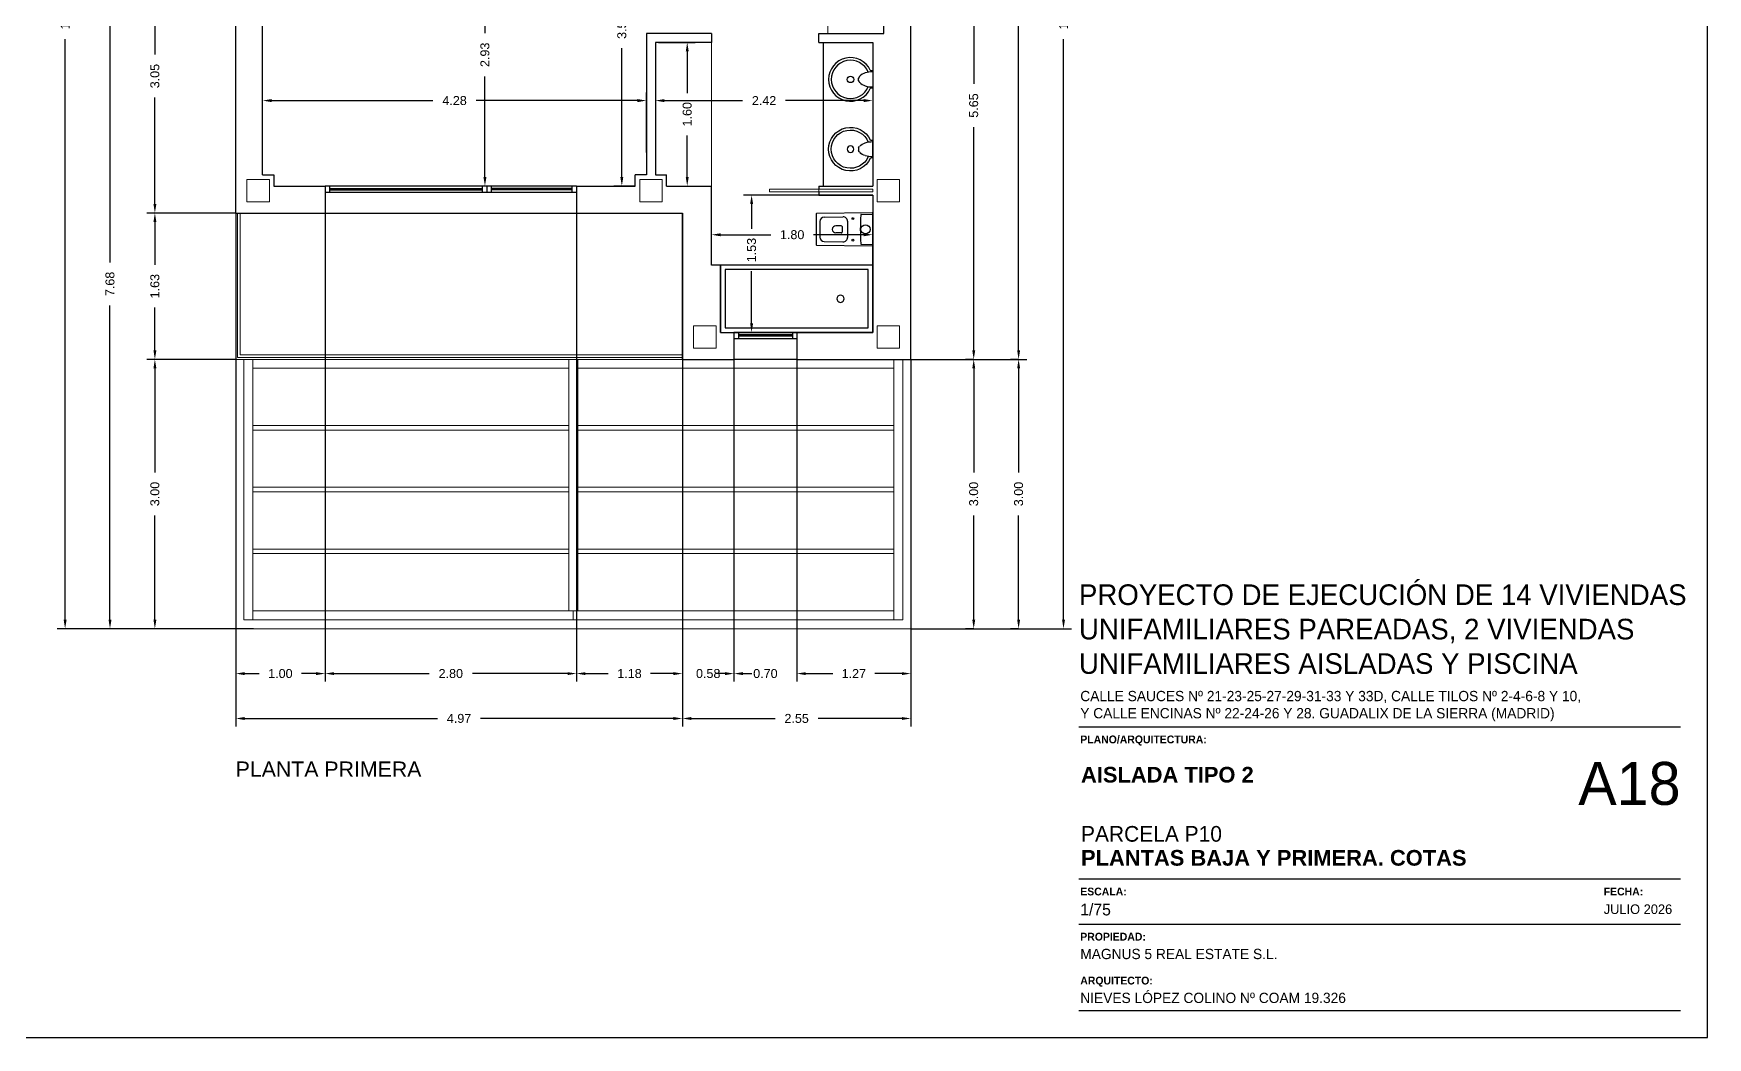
# Model space of a CAD drawing. Header units: millimetres. Extents: x 441156 to 441653, y 4514887 to 4515266.
# Drawn here: x 441306.26 to 441324.91, y 4514887.45 to 4514898.63 of the extents above; entities that cross this region are included whole.
import ezdxf

# ---------------------------------------------------------------- set-up
doc = ezdxf.new("R2010")
doc.units = ezdxf.units.MM
doc.linetypes.add('CONTINUA', pattern=[0])
doc.layers.add('01_cartela', color=6, linetype='Continuous', plot=False)
for name, color, linetype in [('01_cotas', 254, 'Continuous'), ('01_muros', 1, 'Continuous'), ('01_sanitarios', 250, 'Continuous'), ('01_tabiques', 3, 'Continuous'), ('01_texto cartela', 5, 'Continuous'), ('01_textos', 7, 'Continuous'), ('01_ventanas', 2, 'Continuous')]:
    doc.layers.add(name, color=color, linetype=linetype)
doc.layers.add('01_pilares baja', color=5, linetype='Continuous', lineweight=20)
doc.layers.add('01_varios', color=4, linetype='Continuous', lineweight=0)
doc.styles.add('Century Gothic', font='', dxfattribs={"height": 2})
doc.styles.add('Century Gothic_3', font='', dxfattribs={"height": 4.5})
doc.styles.add('Century Gothic_5', font='', dxfattribs={"height": 2.5})
doc.styles.add('Century Gothic_6', font='', dxfattribs={"height": 11})
doc.styles.add('Estilo1', font='swissel.ttf')
doc.styles.add('NIEVES3', font='swisseb.ttf')
doc.styles.add('ROMANS', font='romans')
doc.styles.get('Century Gothic').set_extended_font_data('Century Gothic')
doc.styles.get('Century Gothic_3').set_extended_font_data('Century Gothic')
doc.styles.get('Century Gothic_5').set_extended_font_data('Century Gothic')
doc.styles.get('Century Gothic_6').set_extended_font_data('Century Gothic')
doc.dimstyles.new('DECIMAL-50', dxfattribs={"dimtxt": 0.08, "dimasz": 0.15, "dimexe": 0.09, "dimexo": 0, "dimgap": 0.09, "dimtad": 0, "dimzin": 0, "dimdsep": 46, "dimtxsty": 'ROMANS', "dimcen": 0.09, "dimclrt": 6, "dimadec": 0, "dimazin": 0, "dimtfac": 1.38, "dimtix": 1, "dimtofl": 0, "dimtmove": 2, "dimatfit": 3, "dimldrblk": 'OBLIQUE', "dimfxl": 1, "dimtolj": 1, "dimtzin": 0, "dimarcsym": 0})

# ---------------------------------------------------------------- blocks, each defined once
blk = doc.blocks.new('*D427')
at = {"layer": '01_cotas', "color": 0, "linetype": 'CONTINUA', "lineweight": -2, "transparency": 16777216}
for p, q in [((441308.116, 4514899.68), (441307.526, 4514899.68)), ((441308.516, 4514896.63), (441307.526, 4514896.63))]:
    blk.add_line(p, q, dxfattribs=at)
at = {"layer": '01_cotas', "color": 0, "lineweight": -2, "transparency": 16777216}
for p, q in [((441307.616, 4514899.58), (441307.616, 4514898.395)), ((441307.616, 4514896.73), (441307.616, 4514897.915))]:
    blk.add_line(p, q, dxfattribs=at)
at = {"layer": '01_cotas', "color": 0, "transparency": 16777216}
for points in [[(441307.6, 4514899.58), (441307.633, 4514899.58), (441307.616, 4514899.68)], [(441307.6, 4514896.73), (441307.633, 4514896.73), (441307.616, 4514896.63)]]:
    blk.add_solid(points, dxfattribs=at)
at = {"layer": '01_cotas', "color": 7, "transparency": 16777216, "insert": (441307.616, 4514898.155), "char_height": 0.1, "attachment_point": 5, "rotation": 90, "style": 'Estilo1'}
blk.add_mtext('\\A1;3.05', dxfattribs=at)
blk = doc.blocks.new('*D429')
at = {"layer": '01_cotas', "color": 0, "linetype": 'CONTINUA', "lineweight": -2, "transparency": 16777216}
for p, q in [((441308.116, 4514899.68), (441307.026, 4514899.68)), ((441308.716, 4514892), (441307.026, 4514892))]:
    blk.add_line(p, q, dxfattribs=at)
at = {"layer": '01_cotas', "color": 0, "lineweight": -2, "transparency": 16777216}
for p, q in [((441307.116, 4514899.58), (441307.116, 4514896.079)), ((441307.116, 4514892.1), (441307.116, 4514895.6))]:
    blk.add_line(p, q, dxfattribs=at)
at = {"layer": '01_cotas', "color": 0, "transparency": 16777216}
for points in [[(441307.1, 4514899.58), (441307.133, 4514899.58), (441307.116, 4514899.68)], [(441307.1, 4514892.1), (441307.133, 4514892.1), (441307.116, 4514892)]]:
    blk.add_solid(points, dxfattribs=at)
at = {"layer": '01_cotas', "color": 7, "transparency": 16777216, "insert": (441307.116, 4514895.84), "char_height": 0.1, "attachment_point": 5, "rotation": 90, "style": 'Estilo1'}
blk.add_mtext('\\A1;7.68', dxfattribs=at)
blk = doc.blocks.new('*D430')
at = {"layer": '01_cotas', "color": 0, "linetype": 'CONTINUA', "lineweight": -2, "transparency": 16777216}
for p, q in [((441308.116, 4514905.7), (441306.526, 4514905.7)), ((441308.116, 4514892), (441306.526, 4514892))]:
    blk.add_line(p, q, dxfattribs=at)
at = {"layer": '01_cotas', "color": 0, "lineweight": -2, "transparency": 16777216}
for p, q in [((441306.616, 4514905.6), (441306.616, 4514899.131)), ((441306.616, 4514892.1), (441306.616, 4514898.568))]:
    blk.add_line(p, q, dxfattribs=at)
at = {"layer": '01_cotas', "color": 0, "transparency": 16777216}
for points in [[(441306.6, 4514905.6), (441306.633, 4514905.6), (441306.616, 4514905.7)], [(441306.6, 4514892.1), (441306.633, 4514892.1), (441306.616, 4514892)]]:
    blk.add_solid(points, dxfattribs=at)
at = {"layer": '01_cotas', "color": 7, "transparency": 16777216, "insert": (441306.616, 4514898.85), "char_height": 0.1, "attachment_point": 5, "rotation": 90, "style": 'Estilo1'}
blk.add_mtext('\\A1;13.70', dxfattribs=at)
blk = doc.blocks.new('*D435')
at = {"layer": '01_cotas', "color": 0, "linetype": 'CONTINUA', "lineweight": -2, "transparency": 16777216}
for p, q in [((441316.236, 4514905.7), (441317.326, 4514905.7)), ((441316.236, 4514895), (441317.326, 4514895))]:
    blk.add_line(p, q, dxfattribs=at)
at = {"layer": '01_cotas', "color": 0, "lineweight": -2, "transparency": 16777216}
for p, q in [((441317.236, 4514905.6), (441317.236, 4514900.631)), ((441317.236, 4514895.1), (441317.236, 4514900.068))]:
    blk.add_line(p, q, dxfattribs=at)
at = {"layer": '01_cotas', "color": 0, "transparency": 16777216}
for points in [[(441317.22, 4514905.6), (441317.253, 4514905.6), (441317.236, 4514905.7)], [(441317.22, 4514895.1), (441317.253, 4514895.1), (441317.236, 4514895)]]:
    blk.add_solid(points, dxfattribs=at)
at = {"layer": '01_cotas', "color": 7, "transparency": 16777216, "insert": (441317.236, 4514900.35), "char_height": 0.1, "attachment_point": 5, "rotation": 90, "style": 'Estilo1'}
blk.add_mtext('\\A1;10.70', dxfattribs=at)
blk = doc.blocks.new('*D436')
at = {"layer": '01_cotas', "color": 0, "linetype": 'CONTINUA', "lineweight": -2, "transparency": 16777216}
for p, q in [((441316.236, 4514905.7), (441317.826, 4514905.7)), ((441316.036, 4514892), (441317.826, 4514892))]:
    blk.add_line(p, q, dxfattribs=at)
at = {"layer": '01_cotas', "color": 0, "lineweight": -2, "transparency": 16777216}
for p, q in [((441317.736, 4514905.6), (441317.736, 4514899.131)), ((441317.736, 4514892.1), (441317.736, 4514898.568))]:
    blk.add_line(p, q, dxfattribs=at)
at = {"layer": '01_cotas', "color": 0, "transparency": 16777216}
for points in [[(441317.72, 4514905.6), (441317.753, 4514905.6), (441317.736, 4514905.7)], [(441317.72, 4514892.1), (441317.753, 4514892.1), (441317.736, 4514892)]]:
    blk.add_solid(points, dxfattribs=at)
at = {"layer": '01_cotas', "color": 7, "transparency": 16777216, "insert": (441317.736, 4514898.85), "char_height": 0.1, "attachment_point": 5, "rotation": 90, "style": 'Estilo1'}
blk.add_mtext('\\A1;13.70', dxfattribs=at)
blk = doc.blocks.new('*D438')
at = {"layer": '01_cotas', "color": 0, "linetype": 'CONTINUA', "lineweight": -2, "transparency": 16777216}
for p, q in [((441315.836, 4514900.655), (441316.826, 4514900.655)), ((441316.036, 4514895), (441316.826, 4514895))]:
    blk.add_line(p, q, dxfattribs=at)
at = {"layer": '01_cotas', "color": 0, "lineweight": -2, "transparency": 16777216}
for p, q in [((441316.736, 4514900.555), (441316.736, 4514898.067)), ((441316.736, 4514895.1), (441316.736, 4514897.587))]:
    blk.add_line(p, q, dxfattribs=at)
at = {"layer": '01_cotas', "color": 0, "transparency": 16777216}
for points in [[(441316.72, 4514900.555), (441316.753, 4514900.555), (441316.736, 4514900.655)], [(441316.72, 4514895.1), (441316.753, 4514895.1), (441316.736, 4514895)]]:
    blk.add_solid(points, dxfattribs=at)
at = {"layer": '01_cotas', "color": 7, "transparency": 16777216, "insert": (441316.736, 4514897.827), "char_height": 0.1, "attachment_point": 5, "rotation": 90, "style": 'Estilo1'}
blk.add_mtext('\\A1;5.65', dxfattribs=at)
blk = doc.blocks.new('*D439')
at = {"layer": '01_cotas', "color": 0, "linetype": 'CONTINUA', "lineweight": -2, "transparency": 16777216}
for p, q in [((441308.516, 4514896.63), (441308.516, 4514891.41)), ((441309.512, 4514896.63), (441309.512, 4514891.41))]:
    blk.add_line(p, q, dxfattribs=at)
at = {"layer": '01_cotas', "color": 0, "lineweight": -2, "transparency": 16777216}
for p, q in [((441308.616, 4514891.5), (441308.778, 4514891.5)), ((441309.412, 4514891.5), (441309.25, 4514891.5))]:
    blk.add_line(p, q, dxfattribs=at)
at = {"layer": '01_cotas', "color": 0, "transparency": 16777216}
for points in [[(441308.616, 4514891.516), (441308.616, 4514891.483), (441308.516, 4514891.5)], [(441309.412, 4514891.516), (441309.412, 4514891.483), (441309.512, 4514891.5)]]:
    blk.add_solid(points, dxfattribs=at)
at = {"layer": '01_cotas', "color": 7, "transparency": 16777216, "insert": (441309.014, 4514891.5), "char_height": 0.1, "attachment_point": 5, "style": 'Estilo1'}
blk.add_mtext('\\A1;1.00', dxfattribs=at)
blk = doc.blocks.new('*D440')
at = {"layer": '01_cotas', "color": 0, "linetype": 'CONTINUA', "lineweight": -2, "transparency": 16777216}
for p, q in [((441312.312, 4514896.63), (441312.312, 4514891.41)), ((441313.491, 4514896.63), (441313.491, 4514891.41))]:
    blk.add_line(p, q, dxfattribs=at)
at = {"layer": '01_cotas', "color": 0, "lineweight": -2, "transparency": 16777216}
for p, q in [((441312.412, 4514891.5), (441312.665, 4514891.5)), ((441313.391, 4514891.5), (441313.138, 4514891.5))]:
    blk.add_line(p, q, dxfattribs=at)
at = {"layer": '01_cotas', "color": 0, "transparency": 16777216}
for points in [[(441312.412, 4514891.516), (441312.412, 4514891.483), (441312.312, 4514891.5)], [(441313.391, 4514891.516), (441313.391, 4514891.483), (441313.491, 4514891.5)]]:
    blk.add_solid(points, dxfattribs=at)
at = {"layer": '01_cotas', "color": 7, "transparency": 16777216, "insert": (441312.902, 4514891.5), "char_height": 0.1, "attachment_point": 5, "style": 'Estilo1'}
blk.add_mtext('\\A1;1.18', dxfattribs=at)
blk = doc.blocks.new('*D441')
at = {"layer": '01_cotas', "color": 0, "linetype": 'CONTINUA', "lineweight": -2, "transparency": 16777216}
for p, q in [((441313.491, 4514895), (441313.491, 4514891.41)), ((441314.066, 4514895), (441314.066, 4514891.41))]:
    blk.add_line(p, q, dxfattribs=at)
at = {"layer": '01_cotas', "color": 0, "lineweight": -2, "transparency": 16777216}
for p, q in [((441313.391, 4514891.5), (441313.291, 4514891.5)), ((441314.166, 4514891.5), (441314.266, 4514891.5))]:
    blk.add_line(p, q, dxfattribs=at)
at = {"layer": '01_cotas', "color": 0, "transparency": 16777216}
for points in [[(441313.391, 4514891.516), (441313.391, 4514891.483), (441313.491, 4514891.5)], [(441314.166, 4514891.516), (441314.166, 4514891.483), (441314.066, 4514891.5)]]:
    blk.add_solid(points, dxfattribs=at)
at = {"layer": '01_cotas', "color": 7, "transparency": 16777216, "insert": (441313.779, 4514891.5), "char_height": 0.1, "attachment_point": 5, "style": 'Estilo1'}
blk.add_mtext('\\A1;0.58', dxfattribs=at)
blk = doc.blocks.new('*D442')
at = {"layer": '01_cotas', "color": 0, "linetype": 'CONTINUA', "lineweight": -2, "transparency": 16777216}
for p, q in [((441308.516, 4514896.63), (441308.516, 4514890.91)), ((441313.491, 4514896.63), (441313.491, 4514890.91))]:
    blk.add_line(p, q, dxfattribs=at)
at = {"layer": '01_cotas', "color": 0, "lineweight": -2, "transparency": 16777216}
for p, q in [((441308.616, 4514891), (441310.765, 4514891)), ((441313.391, 4514891), (441311.243, 4514891))]:
    blk.add_line(p, q, dxfattribs=at)
at = {"layer": '01_cotas', "color": 0, "transparency": 16777216}
for points in [[(441308.616, 4514891.016), (441308.616, 4514890.983), (441308.516, 4514891)], [(441313.391, 4514891.016), (441313.391, 4514890.983), (441313.491, 4514891)]]:
    blk.add_solid(points, dxfattribs=at)
at = {"layer": '01_cotas', "color": 7, "transparency": 16777216, "insert": (441311.004, 4514891), "char_height": 0.1, "attachment_point": 5, "style": 'Estilo1'}
blk.add_mtext('\\A1;4.97', dxfattribs=at)
blk = doc.blocks.new('*D443')
at = {"layer": '01_cotas', "color": 0, "linetype": 'CONTINUA', "lineweight": -2, "transparency": 16777216}
for p, q in [((441313.491, 4514895), (441313.491, 4514890.91)), ((441316.036, 4514895), (441316.036, 4514890.91))]:
    blk.add_line(p, q, dxfattribs=at)
at = {"layer": '01_cotas', "color": 0, "lineweight": -2, "transparency": 16777216}
for p, q in [((441313.591, 4514891), (441314.524, 4514891)), ((441315.936, 4514891), (441315.004, 4514891))]:
    blk.add_line(p, q, dxfattribs=at)
at = {"layer": '01_cotas', "color": 0, "transparency": 16777216}
for points in [[(441313.591, 4514891.016), (441313.591, 4514890.983), (441313.491, 4514891)], [(441315.936, 4514891.016), (441315.936, 4514890.983), (441316.036, 4514891)]]:
    blk.add_solid(points, dxfattribs=at)
at = {"layer": '01_cotas', "color": 7, "transparency": 16777216, "insert": (441314.764, 4514891), "char_height": 0.1, "attachment_point": 5, "style": 'Estilo1'}
blk.add_mtext('\\A1;2.55', dxfattribs=at)
blk = doc.blocks.new('*D444')
at = {"layer": '01_cotas', "color": 0, "linetype": 'CONTINUA', "lineweight": -2, "transparency": 16777216}
for p, q in [((441314.066, 4514895), (441314.066, 4514891.41)), ((441314.766, 4514895), (441314.766, 4514891.41))]:
    blk.add_line(p, q, dxfattribs=at)
at = {"layer": '01_cotas', "color": 0, "lineweight": -2, "transparency": 16777216}
for p, q in [((441313.966, 4514891.5), (441313.866, 4514891.5)), ((441314.866, 4514891.5), (441314.966, 4514891.5))]:
    blk.add_line(p, q, dxfattribs=at)
at = {"layer": '01_cotas', "color": 0, "transparency": 16777216}
for points in [[(441313.966, 4514891.516), (441313.966, 4514891.483), (441314.066, 4514891.5)], [(441314.866, 4514891.516), (441314.866, 4514891.483), (441314.766, 4514891.5)]]:
    blk.add_solid(points, dxfattribs=at)
at = {"layer": '01_cotas', "color": 7, "transparency": 16777216, "insert": (441314.416, 4514891.5), "char_height": 0.1, "attachment_point": 5, "style": 'Estilo1'}
blk.add_mtext('\\A1;0.70', dxfattribs=at)
blk = doc.blocks.new('*D445')
at = {"layer": '01_cotas', "color": 0, "linetype": 'CONTINUA', "lineweight": -2, "transparency": 16777216}
for p, q in [((441314.766, 4514895), (441314.766, 4514891.41)), ((441316.036, 4514895), (441316.036, 4514891.41))]:
    blk.add_line(p, q, dxfattribs=at)
at = {"layer": '01_cotas', "color": 0, "lineweight": -2, "transparency": 16777216}
for p, q in [((441314.866, 4514891.5), (441315.167, 4514891.5)), ((441315.936, 4514891.5), (441315.636, 4514891.5))]:
    blk.add_line(p, q, dxfattribs=at)
at = {"layer": '01_cotas', "color": 0, "transparency": 16777216}
for points in [[(441314.866, 4514891.516), (441314.866, 4514891.483), (441314.766, 4514891.5)], [(441315.936, 4514891.516), (441315.936, 4514891.483), (441316.036, 4514891.5)]]:
    blk.add_solid(points, dxfattribs=at)
at = {"layer": '01_cotas', "color": 7, "transparency": 16777216, "insert": (441315.401, 4514891.5), "char_height": 0.1, "attachment_point": 5, "style": 'Estilo1'}
blk.add_mtext('\\A1;1.27', dxfattribs=at)
blk = doc.blocks.new('*D446')
at = {"layer": '01_cotas', "color": 0, "linetype": 'CONTINUA', "lineweight": -2, "transparency": 16777216}
for p, q in [((441309.512, 4514896.63), (441309.512, 4514891.41)), ((441312.312, 4514896.63), (441312.312, 4514891.41))]:
    blk.add_line(p, q, dxfattribs=at)
at = {"layer": '01_cotas', "color": 0, "lineweight": -2, "transparency": 16777216}
for p, q in [((441309.612, 4514891.5), (441310.671, 4514891.5)), ((441312.212, 4514891.5), (441311.152, 4514891.5))]:
    blk.add_line(p, q, dxfattribs=at)
at = {"layer": '01_cotas', "color": 0, "transparency": 16777216}
for points in [[(441309.612, 4514891.516), (441309.612, 4514891.483), (441309.512, 4514891.5)], [(441312.212, 4514891.516), (441312.212, 4514891.483), (441312.312, 4514891.5)]]:
    blk.add_solid(points, dxfattribs=at)
at = {"layer": '01_cotas', "color": 7, "transparency": 16777216, "insert": (441310.912, 4514891.5), "char_height": 0.1, "attachment_point": 5, "style": 'Estilo1'}
blk.add_mtext('\\A1;2.80', dxfattribs=at)
blk = doc.blocks.new('*D447')
at = {"layer": '01_cotas', "color": 0, "linetype": 'CONTINUA', "lineweight": -2, "transparency": 16777216}
for p, q in [((441308.516, 4514896.63), (441307.526, 4514896.63)), ((441308.516, 4514895), (441307.526, 4514895))]:
    blk.add_line(p, q, dxfattribs=at)
at = {"layer": '01_cotas', "color": 0, "lineweight": -2, "transparency": 16777216}
for p, q in [((441307.616, 4514896.53), (441307.616, 4514896.051)), ((441307.616, 4514895.1), (441307.616, 4514895.578))]:
    blk.add_line(p, q, dxfattribs=at)
at = {"layer": '01_cotas', "color": 0, "transparency": 16777216}
for points in [[(441307.6, 4514896.53), (441307.633, 4514896.53), (441307.616, 4514896.63)], [(441307.6, 4514895.1), (441307.633, 4514895.1), (441307.616, 4514895)]]:
    blk.add_solid(points, dxfattribs=at)
at = {"layer": '01_cotas', "color": 7, "transparency": 16777216, "insert": (441307.616, 4514895.815), "char_height": 0.1, "attachment_point": 5, "rotation": 90, "style": 'Estilo1'}
blk.add_mtext('\\A1;1.63', dxfattribs=at)
blk = doc.blocks.new('*D448')
at = {"layer": '01_cotas', "color": 0, "linetype": 'CONTINUA', "lineweight": -2, "transparency": 16777216}
for p, q in [((441308.516, 4514895), (441307.526, 4514895)), ((441308.516, 4514892), (441307.526, 4514892))]:
    blk.add_line(p, q, dxfattribs=at)
at = {"layer": '01_cotas', "color": 0, "lineweight": -2, "transparency": 16777216}
for p, q in [((441307.616, 4514894.9), (441307.616, 4514893.74)), ((441307.616, 4514892.1), (441307.616, 4514893.26))]:
    blk.add_line(p, q, dxfattribs=at)
at = {"layer": '01_cotas', "color": 0, "transparency": 16777216}
for points in [[(441307.6, 4514894.9), (441307.633, 4514894.9), (441307.616, 4514895)], [(441307.6, 4514892.1), (441307.633, 4514892.1), (441307.616, 4514892)]]:
    blk.add_solid(points, dxfattribs=at)
at = {"layer": '01_cotas', "color": 7, "transparency": 16777216, "insert": (441307.616, 4514893.5), "char_height": 0.1, "attachment_point": 5, "rotation": 90, "style": 'Estilo1'}
blk.add_mtext('\\A1;3.00', dxfattribs=at)
blk = doc.blocks.new('*D449')
at = {"layer": '01_cotas', "color": 0, "linetype": 'CONTINUA', "lineweight": -2, "transparency": 16777216}
for p, q in [((441316.736, 4514895), (441316.646, 4514895)), ((441316.736, 4514892), (441316.646, 4514892))]:
    blk.add_line(p, q, dxfattribs=at)
at = {"layer": '01_cotas', "color": 0, "lineweight": -2, "transparency": 16777216}
for p, q in [((441316.736, 4514894.9), (441316.736, 4514893.74)), ((441316.736, 4514892.1), (441316.736, 4514893.26))]:
    blk.add_line(p, q, dxfattribs=at)
at = {"layer": '01_cotas', "color": 0, "transparency": 16777216}
for points in [[(441316.72, 4514894.9), (441316.753, 4514894.9), (441316.736, 4514895)], [(441316.72, 4514892.1), (441316.753, 4514892.1), (441316.736, 4514892)]]:
    blk.add_solid(points, dxfattribs=at)
at = {"layer": '01_cotas', "color": 7, "transparency": 16777216, "insert": (441316.736, 4514893.5), "char_height": 0.1, "attachment_point": 5, "rotation": 90, "style": 'Estilo1'}
blk.add_mtext('\\A1;3.00', dxfattribs=at)
blk = doc.blocks.new('*D450')
at = {"layer": '01_cotas', "color": 0, "linetype": 'CONTINUA', "lineweight": -2, "transparency": 16777216}
for p, q in [((441317.236, 4514895), (441317.146, 4514895)), ((441317.236, 4514892), (441317.146, 4514892))]:
    blk.add_line(p, q, dxfattribs=at)
at = {"layer": '01_cotas', "color": 0, "lineweight": -2, "transparency": 16777216}
for p, q in [((441317.236, 4514894.9), (441317.236, 4514893.74)), ((441317.236, 4514892.1), (441317.236, 4514893.26))]:
    blk.add_line(p, q, dxfattribs=at)
at = {"layer": '01_cotas', "color": 0, "transparency": 16777216}
for points in [[(441317.22, 4514894.9), (441317.253, 4514894.9), (441317.236, 4514895)], [(441317.22, 4514892.1), (441317.253, 4514892.1), (441317.236, 4514892)]]:
    blk.add_solid(points, dxfattribs=at)
at = {"layer": '01_cotas', "color": 7, "transparency": 16777216, "insert": (441317.236, 4514893.5), "char_height": 0.1, "attachment_point": 5, "rotation": 90, "style": 'Estilo1'}
blk.add_mtext('\\A1;3.00', dxfattribs=at)
blk = doc.blocks.new('*D469')
at = {"layer": '01_cotas', "color": 0, "linetype": 'CONTINUA', "lineweight": -2, "transparency": 16777216}
for p, q in [((441308.816, 4514897.495), (441308.816, 4514897.972)), ((441313.091, 4514897.305), (441313.091, 4514897.972))]:
    blk.add_line(p, q, dxfattribs=at)
at = {"layer": '01_cotas', "color": 0, "lineweight": -2, "transparency": 16777216}
for p, q in [((441308.916, 4514897.882), (441310.713, 4514897.882)), ((441312.991, 4514897.882), (441311.195, 4514897.882))]:
    blk.add_line(p, q, dxfattribs=at)
at = {"layer": '01_cotas', "color": 0, "transparency": 16777216}
for points in [[(441308.916, 4514897.899), (441308.916, 4514897.865), (441308.816, 4514897.882)], [(441312.991, 4514897.899), (441312.991, 4514897.865), (441313.091, 4514897.882)]]:
    blk.add_solid(points, dxfattribs=at)
at = {"layer": '01_cotas', "color": 7, "transparency": 16777216, "insert": (441310.954, 4514897.882), "char_height": 0.1, "attachment_point": 5, "style": 'Estilo1'}
blk.add_mtext('\\A1;4.28', dxfattribs=at)
blk = doc.blocks.new('*D470')
at = {"layer": '01_cotas', "color": 0, "linetype": 'CONTINUA', "lineweight": -2, "transparency": 16777216}
for p, q in [((441311.441, 4514899.855), (441311.202, 4514899.855)), ((441311.441, 4514896.93), (441311.202, 4514896.93))]:
    blk.add_line(p, q, dxfattribs=at)
at = {"layer": '01_cotas', "color": 0, "lineweight": -2, "transparency": 16777216}
for p, q in [((441311.292, 4514899.755), (441311.292, 4514898.632)), ((441311.292, 4514897.03), (441311.292, 4514898.152))]:
    blk.add_line(p, q, dxfattribs=at)
at = {"layer": '01_cotas', "color": 0, "transparency": 16777216}
for points in [[(441311.276, 4514899.755), (441311.309, 4514899.755), (441311.292, 4514899.855)], [(441311.276, 4514897.03), (441311.309, 4514897.03), (441311.292, 4514896.93)]]:
    blk.add_solid(points, dxfattribs=at)
at = {"layer": '01_cotas', "color": 7, "transparency": 16777216, "insert": (441311.292, 4514898.392), "char_height": 0.1, "attachment_point": 5, "rotation": 90, "style": 'Estilo1'}
blk.add_mtext('\\A1;2.93', dxfattribs=at)
blk = doc.blocks.new('*D471')
at = {"layer": '01_cotas', "color": 0, "linetype": 'CONTINUA', "lineweight": -2, "transparency": 16777216}
for p, q in [((441312.966, 4514900.48), (441312.727, 4514900.48)), ((441312.966, 4514896.93), (441312.727, 4514896.93))]:
    blk.add_line(p, q, dxfattribs=at)
at = {"layer": '01_cotas', "color": 0, "lineweight": -2, "transparency": 16777216}
for p, q in [((441312.817, 4514900.38), (441312.817, 4514898.945)), ((441312.817, 4514897.03), (441312.817, 4514898.465))]:
    blk.add_line(p, q, dxfattribs=at)
at = {"layer": '01_cotas', "color": 0, "transparency": 16777216}
for points in [[(441312.8, 4514900.38), (441312.833, 4514900.38), (441312.817, 4514900.48)], [(441312.8, 4514897.03), (441312.833, 4514897.03), (441312.817, 4514896.93)]]:
    blk.add_solid(points, dxfattribs=at)
at = {"layer": '01_cotas', "color": 7, "transparency": 16777216, "insert": (441312.817, 4514898.705), "char_height": 0.1, "attachment_point": 5, "rotation": 90, "style": 'Estilo1'}
blk.add_mtext('\\A1;3.55', dxfattribs=at)
blk = doc.blocks.new('*D472')
at = {"layer": '01_cotas', "color": 0, "linetype": 'CONTINUA', "lineweight": -2, "transparency": 16777216}
for p, q in [((441313.226, 4514898.53), (441313.635, 4514898.53)), ((441313.316, 4514896.93), (441313.635, 4514896.93))]:
    blk.add_line(p, q, dxfattribs=at)
at = {"layer": '01_cotas', "color": 0, "lineweight": -2, "transparency": 16777216}
for p, q in [((441313.545, 4514898.43), (441313.545, 4514897.966)), ((441313.545, 4514897.03), (441313.545, 4514897.493))]:
    blk.add_line(p, q, dxfattribs=at)
at = {"layer": '01_cotas', "color": 0, "transparency": 16777216}
for points in [[(441313.529, 4514898.43), (441313.562, 4514898.43), (441313.545, 4514898.53)], [(441313.529, 4514897.03), (441313.562, 4514897.03), (441313.545, 4514896.93)]]:
    blk.add_solid(points, dxfattribs=at)
at = {"layer": '01_cotas', "color": 7, "transparency": 16777216, "insert": (441313.545, 4514897.73), "char_height": 0.1, "attachment_point": 5, "rotation": 90, "style": 'Estilo1'}
blk.add_mtext('\\A1;1.60', dxfattribs=at)
blk = doc.blocks.new('*D475')
at = {"layer": '01_cotas', "color": 0, "linetype": 'CONTINUA', "lineweight": -2, "transparency": 16777216}
for p, q in [((441313.191, 4514898.53), (441313.191, 4514897.792)), ((441315.611, 4514898.53), (441315.611, 4514897.792))]:
    blk.add_line(p, q, dxfattribs=at)
at = {"layer": '01_cotas', "color": 0, "lineweight": -2, "transparency": 16777216}
for p, q in [((441313.291, 4514897.882), (441314.162, 4514897.882)), ((441315.511, 4514897.882), (441314.641, 4514897.882))]:
    blk.add_line(p, q, dxfattribs=at)
at = {"layer": '01_cotas', "color": 0, "transparency": 16777216}
for points in [[(441313.291, 4514897.899), (441313.291, 4514897.865), (441313.191, 4514897.882)], [(441315.511, 4514897.899), (441315.511, 4514897.865), (441315.611, 4514897.882)]]:
    blk.add_solid(points, dxfattribs=at)
at = {"layer": '01_cotas', "color": 7, "transparency": 16777216, "insert": (441314.401, 4514897.882), "char_height": 0.1, "attachment_point": 5, "style": 'Estilo1'}
blk.add_mtext('\\A1;2.42', dxfattribs=at)
blk = doc.blocks.new('*D476')
at = {"layer": '01_cotas', "color": 0, "linetype": 'CONTINUA', "lineweight": -2, "transparency": 16777216}
for p, q in [((441313.816, 4514896.05), (441313.816, 4514896.478)), ((441315.611, 4514896.05), (441315.611, 4514896.478))]:
    blk.add_line(p, q, dxfattribs=at)
at = {"layer": '01_cotas', "color": 0, "lineweight": -2, "transparency": 16777216}
for p, q in [((441313.916, 4514896.388), (441314.478, 4514896.388)), ((441315.511, 4514896.388), (441314.95, 4514896.388))]:
    blk.add_line(p, q, dxfattribs=at)
at = {"layer": '01_cotas', "color": 0, "transparency": 16777216}
for points in [[(441313.916, 4514896.404), (441313.916, 4514896.371), (441313.816, 4514896.388)], [(441315.511, 4514896.404), (441315.511, 4514896.371), (441315.611, 4514896.388)]]:
    blk.add_solid(points, dxfattribs=at)
at = {"layer": '01_cotas', "color": 7, "transparency": 16777216, "insert": (441314.714, 4514896.388), "char_height": 0.1, "attachment_point": 5, "style": 'Estilo1'}
blk.add_mtext('\\A1;1.80', dxfattribs=at)
blk = doc.blocks.new('*D477')
at = {"layer": '01_cotas', "color": 0, "linetype": 'CONTINUA', "lineweight": -2, "transparency": 16777216}
for p, q in [((441315.611, 4514896.83), (441314.172, 4514896.83)), ((441315.611, 4514895.3), (441314.172, 4514895.3))]:
    blk.add_line(p, q, dxfattribs=at)
at = {"layer": '01_cotas', "color": 0, "lineweight": -2, "transparency": 16777216}
for p, q in [((441314.262, 4514896.73), (441314.262, 4514896.454)), ((441314.262, 4514895.4), (441314.262, 4514895.981))]:
    blk.add_line(p, q, dxfattribs=at)
at = {"layer": '01_cotas', "color": 0, "transparency": 16777216}
for points in [[(441314.246, 4514896.73), (441314.279, 4514896.73), (441314.262, 4514896.83)], [(441314.246, 4514895.4), (441314.279, 4514895.4), (441314.262, 4514895.3)]]:
    blk.add_solid(points, dxfattribs=at)
at = {"layer": '01_cotas', "color": 7, "transparency": 16777216, "insert": (441314.262, 4514896.217), "char_height": 0.1, "attachment_point": 5, "rotation": 90, "style": 'Estilo1'}
blk.add_mtext('\\A1;1.53', dxfattribs=at)
blk = doc.blocks.new('duravit inodoro cisterna')
at = {"layer": '01_sanitarios', "linetype": 'Continuous'}
for p, q in [((0.086, 0.59), (-0.086, 0.59)), ((-0.136, 0.541), (-0.14, 0.331)), ((-0.04, 0.35), (-0.04, 0.41)), ((0.04, 0.35), (0.04, 0.41)), ((0.136, 0.541), (0.14, 0.331)), ((0.09, 0.28), (-0.09, 0.28)), ((0.03, 0.34), (-0.03, 0.34)), ((-0.166, 0.127), (-0.168, 0)), ((0.166, 0.127), (0.168, 0))]:
    blk.add_line(p, q, dxfattribs=at)
at = {"layer": '01_sanitarios', "linetype": 'Continuous', "flags": 128}
blk.add_lwpolyline([(0.181, 0, 0.414214), (0.185, 0.004), (0.185, 0.005), (0.175, 0.626, 0.436396), (0.171, 0.63), (-0.171, 0.63, 0.436396), (-0.175, 0.626), (-0.185, 0.005), (-0.185, 0.004, 0.414214), (-0.181, 0)], format="xyb", close=True, dxfattribs=at)
at = {"layer": '01_sanitarios', "linetype": 'Continuous'}
for centre, radius in [((-0.12, 0.22), 0.01), ((0.12, 0.22), 0.01), ((0, 0.08), 0.051)]:
    blk.add_circle(centre, radius, dxfattribs=at)
for centre, radius, start, end in [((-0.086, 0.54), 0.05, 90, 179.076), ((0.086, 0.54), 0.05, 0.924, 90), ((0, 0.41), 0.04, 0, 180), ((-0.09, 0.33), 0.05, 179.076, 270), ((-0.03, 0.35), 0.01, 180, 270), ((0.03, 0.35), 0.01, 270, 0), ((0.09, 0.33), 0.05, 270, 0.924), ((-0.159, 0.127), 0.007, 93.0641, 179.076), ((0, -2.844), 2.982, 86.9359, 93.0641), ((0.159, 0.127), 0.007, 0.924, 86.9359)]:
    blk.add_arc(centre, radius, start, end, dxfattribs=at)
blk = doc.blocks.new('lav-encimera 2')
at = {"layer": '01_sanitarios'}
for p, q in [((-0.174, -0.017), (-0.174, 0.017)), ((-0.003, 0.107), (-0.019, 0.107)), ((0, 0.104), (0, -0.104)), ((-0.003, -0.107), (-0.019, -0.107))]:
    blk.add_line(p, q, dxfattribs=at)
blk.add_circle((-0.275, 0), 0.04, dxfattribs=at)
for centre, radius, start, end in [((-0.275, 0), 0.27, 24.8749, 335.1251), ((-0.275, 0), 0.237, 22.0656, 338.0564), ((-0.122, 0), 0.0553, 135.6956, 162.5904), ((-0.047, -0.072), 0.159, 106.8165, 135.6956), ((-0.003, -0.217), 0.311, 89.383, 106.8165), ((-0.018, 0.121), 0.0142, 210.5291, 266.214), ((-0.003, 0.104), 0.003, 360, 83.3159), ((-0.122, 0), 0.0553, 197.9532, 224.3044), ((-0.047, 0.073), 0.159, 224.3044, 253.1835), ((-0.003, 0.218), 0.311, 253.1835, 270.617), ((-0.018, -0.121), 0.0142, 93.786, 149.4709), ((-0.003, -0.104), 0.003, 276.6841, 360)]:
    blk.add_arc(centre, radius, start, end, dxfattribs=at)

msp = doc.modelspace()

# ---------------------------------------------------------------- linework, layer by layer
at = {"layer": '01_cartela', "color": 1}
msp.add_lwpolyline([(441294.271, 4514908.981), (441294.271, 4514887.446), (441324.909, 4514887.446), (441324.909, 4514908.981)], close=True, dxfattribs=at)
at = {"layer": '01_muros'}
for p, q in [((441316.036, 4514895), (441316.036, 4514900.655)), ((441308.516, 4514896.63), (441308.516, 4514899.68)), ((441309.512, 4514896.93), (441309.512, 4514896.63)), ((441312.312, 4514896.93, 0), (441312.312, 4514896.63, 0)), ((441308.516, 4514896.63), (441309.512, 4514896.63)), ((441312.312, 4514896.63), (441313.491, 4514896.63)), ((441313.491, 4514895), (441313.491, 4514896.63)), ((441314.066, 4514895.3, 0), (441314.066, 4514895, 0)), ((441314.766, 4514895.3, 0), (441314.766, 4514895, 0)), ((441313.491, 4514895), (441314.066, 4514895)), ((441314.766, 4514895), (441316.036, 4514895, 0))]:
    msp.add_line(p, q, dxfattribs=at)
at = {"layer": '01_pilares baja'}
for points in [[(441308.891, 4514896.755), (441308.641, 4514896.755), (441308.641, 4514897.005), (441308.891, 4514897.005), (441308.891, 4514896.755)], [(441313.266, 4514896.755), (441313.016, 4514896.755), (441313.016, 4514897.005), (441313.266, 4514897.005), (441313.266, 4514896.755)], [(441315.661, 4514896.755), (441315.911, 4514896.755), (441315.911, 4514897.005), (441315.661, 4514897.005), (441315.661, 4514896.755)], [(441313.616, 4514895.125), (441313.866, 4514895.125), (441313.866, 4514895.375), (441313.616, 4514895.375), (441313.616, 4514895.125)], [(441315.661, 4514895.125), (441315.911, 4514895.125), (441315.911, 4514895.375), (441315.661, 4514895.375), (441315.661, 4514895.125)]]:
    msp.add_lwpolyline(points, close=True, dxfattribs=at)
at = {"layer": '01_sanitarios', "linetype": 'CONTINUA'}
msp.add_line((441315.061, 4514898.53, 0), (441315.061, 4514896.93, 0), dxfattribs=at)
for points in [[(441315.611, 4514896.05), (441313.916, 4514896.05), (441313.916, 4514895.3), (441315.611, 4514895.3)], [(441315.561, 4514896), (441313.966, 4514896), (441313.966, 4514895.35), (441315.561, 4514895.35)]]:
    msp.add_lwpolyline(points, close=True, dxfattribs=at)
for start, end in [(0.0137, 180.0137), (180.0137, 0.0137)]:
    msp.add_arc((441315.252, 4514895.675), 0.04, start, end, dxfattribs=at)
at = {"layer": '01_tabiques'}
for p, q in [((441308.816, 4514897.055), (441308.816, 4514899.855)), ((441315.736, 4514898.63), (441315.736, 4514899.855)), ((441313.091, 4514898.63), (441313.091, 4514897.054)), ((441313.816, 4514898.63, 0), (441313.091, 4514898.63)), ((441313.191, 4514898.53), (441313.191, 4514897.055)), ((441313.816, 4514898.53, 0), (441313.191, 4514898.53, 0)), ((441313.816, 4514898.53, 0), (441313.191, 4514898.53, 0)), ((441313.816, 4514898.63, 0), (441313.816, 4514898.53, 0)), ((441315.011, 4514898.63, 0), (441315.736, 4514898.63, 0)), ((441315.011, 4514898.53, 0), (441315.011, 4514898.63, 0)), ((441315.011, 4514898.53, 0), (441315.611, 4514898.53, 0)), ((441315.611, 4514898.53, 0), (441315.611, 4514896.93, 0)), ((441313.091, 4514897.055), (441312.966, 4514897.055)), ((441312.966, 4514896.93, 0), (441312.966, 4514897.055, 0)), ((441313.191, 4514897.055), (441313.316, 4514897.055)), ((441313.316, 4514896.93, 0), (441313.316, 4514897.055, 0)), ((441308.941, 4514896.93), (441309.512, 4514896.93, 0)), ((441312.312, 4514896.93, 0), (441312.966, 4514896.93, 0)), ((441313.316, 4514896.93, 0), (441313.816, 4514896.93, 0)), ((441313.816, 4514896.05, 0), (441313.816, 4514896.93, 0)), ((441315.011, 4514896.93, 0), (441315.611, 4514896.93)), ((441315.011, 4514896.93, 0), (441315.011, 4514896.894, 0)), ((441315.011, 4514896.866, 0), (441315.011, 4514896.83, 0)), ((441315.011, 4514896.83, 0), (441315.611, 4514896.83)), ((441315.611, 4514896.83, 0), (441315.611, 4514895.3, 0)), ((441313.916, 4514895.3), (441314.066, 4514895.3)), ((441314.766, 4514895.3), (441315.611, 4514895.3))]:
    msp.add_line(p, q, dxfattribs=at)
for points in [[(441308.816, 4514897.055), (441308.941, 4514897.055), (441308.941, 4514896.93)], [(441313.916, 4514895.3), (441313.916, 4514896.05), (441313.816, 4514896.05)]]:
    msp.add_lwpolyline(points, dxfattribs=at)
at = {"layer": '01_texto cartela'}
for p, q in [((441317.908, 4514890.907), (441324.609, 4514890.907)), ((441317.908, 4514889.213), (441324.609, 4514889.213)), ((441317.908, 4514888.71), (441324.609, 4514888.71)), ((441317.908, 4514887.746), (441324.609, 4514887.746))]:
    msp.add_line(p, q, dxfattribs=at)
at = {"layer": '01_varios', "linetype": 'CONTINUA'}
for p, q in [((441315.111, 4514898.63), (441315.111, 4514899.855)), ((441313.816, 4514896.93, 0), (441313.816, 4514898.53, 0)), ((441315.011, 4514896.894, 0), (441315.011, 4514896.866, 0)), ((441308.516, 4514895), (441308.516, 4514896.63)), ((441308.536, 4514896.63), (441308.536, 4514895.02)), ((441308.566, 4514896.63), (441308.566, 4514895.05)), ((441308.516, 4514895), (441313.491, 4514895)), ((441308.516, 4514895), (441308.516, 4514892)), ((441308.536, 4514895.02), (441313.491, 4514895.02)), ((441308.566, 4514895.05), (441313.491, 4514895.05)), ((441308.606, 4514895), (441308.606, 4514892.1)), ((441308.706, 4514892.1), (441308.706, 4514895)), ((441312.226, 4514892.2, 0), (441312.226, 4514895, 0)), ((441312.326, 4514892.2, 0), (441312.326, 4514895, 0)), ((441315.846, 4514892.1, 0), (441315.846, 4514895, 0)), ((441315.946, 4514895, 0), (441315.946, 4514892.1, 0)), ((441316.036, 4514895, 0), (441316.036, 4514892, 0)), ((441308.706, 4514894.9, 0), (441312.226, 4514894.9, 0)), ((441312.326, 4514894.9, 0), (441315.846, 4514894.9, 0)), ((441312.226, 4514894.262, 0), (441308.706, 4514894.262, 0)), ((441312.226, 4514894.212, 0), (441308.706, 4514894.212, 0)), ((441315.846, 4514894.262, 0), (441312.326, 4514894.262, 0)), ((441315.846, 4514894.212, 0), (441312.326, 4514894.212, 0)), ((441312.226, 4514893.575, 0), (441308.706, 4514893.575, 0)), ((441312.226, 4514893.525, 0), (441308.706, 4514893.525, 0)), ((441315.846, 4514893.575, 0), (441312.326, 4514893.575, 0)), ((441315.846, 4514893.525, 0), (441312.326, 4514893.525, 0)), ((441312.226, 4514892.887, 0), (441308.706, 4514892.887, 0)), ((441312.226, 4514892.837, 0), (441308.706, 4514892.837, 0)), ((441315.846, 4514892.887, 0), (441312.326, 4514892.887, 0)), ((441315.846, 4514892.837, 0), (441312.326, 4514892.837, 0)), ((441308.706, 4514892.2, 0), (441315.846, 4514892.2, 0)), ((441312.276, 4514892.1, 0), (441312.276, 4514892.2, 0)), ((441312.276, 4514892.1, 0), (441312.276, 4514892.2, 0)), ((441308.516, 4514892, 0), (441316.036, 4514892, 0)), ((441308.606, 4514892.1, 0), (441315.946, 4514892.1, 0))]:
    msp.add_line(p, q, dxfattribs=at)
at = {"layer": '01_varios', "linetype": 'CONTINUA', "elevation": 0}
msp.add_lwpolyline([(441314.461, 4514896.894), (441315.611, 4514896.894), (441315.611, 4514896.866), (441314.461, 4514896.866)], close=True, dxfattribs=at)
at = {"layer": '01_ventanas', "color": 2, "linetype": 'CONTINUA'}
for p, q in [((441312.312, 4514896.93, 0), (441309.512, 4514896.93)), ((441312.312, 4514896.86, 0), (441309.512, 4514896.86)), ((441309.562, 4514896.93), (441309.562, 4514896.86)), ((441309.562, 4514896.902, 0), (441311.262, 4514896.902, 0)), ((441309.562, 4514896.888, 0), (441311.262, 4514896.888, 0)), ((441311.262, 4514896.93, 0), (441311.262, 4514896.86, 0)), ((441311.312, 4514896.93, 0), (441311.312, 4514896.86, 0)), ((441311.362, 4514896.93, 0), (441311.362, 4514896.86, 0)), ((441312.261, 4514896.902, 0), (441311.362, 4514896.902, 0)), ((441312.261, 4514896.888, 0), (441311.362, 4514896.888, 0)), ((441312.261, 4514896.93, 0), (441312.261, 4514896.86, 0)), ((441309.512, 4514896.63), (441312.312, 4514896.63, 0)), ((441314.766, 4514895.3, 0), (441314.066, 4514895.3, 0)), ((441314.766, 4514895.23, 0), (441314.066, 4514895.23, 0)), ((441314.116, 4514895.3, 0), (441314.116, 4514895.23, 0)), ((441314.716, 4514895.272, 0), (441314.116, 4514895.272, 0)), ((441314.716, 4514895.258, 0), (441314.116, 4514895.258, 0)), ((441314.716, 4514895.3, 0), (441314.716, 4514895.23, 0)), ((441314.766, 4514895, 0), (441314.066, 4514895, 0))]:
    msp.add_line(p, q, dxfattribs=at)

# ---------------------------------------------------------------- block references
at = {"layer": '01_sanitarios', "linetype": 'CONTINUA', "xscale": 0.9000000000000002, "yscale": 0.9000000000000002, "zscale": 0.9000000000000002}
msp.add_blockref('lav-encimera 2', (441315.611, 4514898.118, 0), dxfattribs=at)
at = {"layer": '01_sanitarios', "linetype": 'CONTINUA', "xscale": -0.9000000000000002, "yscale": 0.9000000000000002, "zscale": 0.9000000000000002, "rotation": 180}
msp.add_blockref('lav-encimera 2', (441315.611, 4514897.341, 0), dxfattribs=at)
at = {"layer": '01_sanitarios', "linetype": 'CONTINUA', "rotation": 90.00000000000001}
msp.add_blockref('duravit inodoro cisterna', (441315.611, 4514896.448, 0), dxfattribs=at)

# ---------------------------------------------------------------- texts
at = {"layer": '01_texto cartela'}
for s, insert, char_height, width, attachment_point, style in [('\\PPROYECTO DE EJECUCIÓN DE 14 VIVIENDAS UNIFAMILIARES PAREADAS, 2 VIVIENDAS UNIFAMILIARES AISLADAS Y PISCINA', (441317.908, 4514892.877), 0.23, 6.82217, 1, 'Century Gothic_3'), ('CALLE SAUCES Nº 21-23-25-27-29-31-33 Y 33D, CALLE TILOS Nº 2-4-6-8 Y 10, \\PY CALLE ENCINAS Nº 22-24-26 Y 28. GUADALIX DE LA SIERRA (MADRID)', (441317.923, 4514891.307), 0.11455, 9.24681, 1, 'Century Gothic'), ('{\\fCentury Gothic|b1|i0|c0|p34;PLANO/ARQUITECTURA: }', (441317.923, 4514890.81), 0.08701, 2.11715, 1, 'Century Gothic'), ('\\pt2.3273;\\PPARCELA P10', (441317.931, 4514889.625), 0.17455, 7.00908, 7, 'Century Gothic_5'), ('\\pt2.3273;PLANTAS BAJA Y PRIMERA. COTAS', (441317.931, 4514889.358), 0.17455, 7.00908, 7, 'NIEVES3'), ('{\\fCentury Gothic|b1|i0|c0|p34;ESCALA: }', (441317.923, 4514889.116), 0.08701, 2.11715, 1, 'Century Gothic'), ('{\\fCentury Gothic|b1|i0|c0|p34;FECHA: }', (441323.753, 4514889.116), 0.08701, 2.11715, 1, 'Century Gothic'), ('1/75', (441317.923, 4514888.937), 0.1309, 2.11715, 1, 'Century Gothic'), ('JULIO 2026', (441323.753, 4514888.929), 0.1069, 3.50438, 1, 'Century Gothic'), ('{\\fCentury Gothic|b1|i0|c0|p34;PROPIEDAD:}', (441317.923, 4514888.613), 0.08701, 0.83709, 1, 'Century Gothic'), ('MAGNUS 5 REAL ESTATE S.L.', (441317.923, 4514888.434), 0.11455, 4.88231, 1, 'Century Gothic'), ('{\\fCentury Gothic|b1|i0|c0|p34;ARQUITECTO:}', (441317.923, 4514888.124), 0.08701, 0.83709, 1, 'Century Gothic'), ('NIEVES LÓPEZ COLINO Nº COAM 19.326', (441317.923, 4514887.945), 0.11455, 3.65153, 1, 'Century Gothic')]:
    msp.add_mtext(s, dxfattribs=dict(at, insert=insert, char_height=char_height, width=width, attachment_point=attachment_point, style=style))
at = {"layer": '01_texto cartela', "color": 1}
for s, insert, char_height, width, attachment_point, style in [('A18', (441324.609, 4514890.516), 0.4786, 1.04985, 3, 'Century Gothic_6'), ('\\pt2.3273;AISLADA TIPO 2 ', (441317.931, 4514890.284), 0.17455, 7.00908, 7, 'NIEVES3')]:
    msp.add_mtext(s, dxfattribs=dict(at, insert=insert, char_height=char_height, width=width, attachment_point=attachment_point, style=style))
at = {"layer": '01_textos', "color": 5, "style": 'Estilo1'}
msp.add_text('PLANTA PRIMERA', height=0.16973, dxfattribs=at).set_placement((441308.516, 4514890.351, 0))

# ---------------------------------------------------------------- dimensions: what is measured, and where the dimension line sits
at = {"layer": '01_cotas'}
for base, p1, p2, picture, middle in [((441306.616, 4514892), (441308.116, 4514905.7), (441308.116, 4514892), '*D430', (441306.616, 4514898.85)), ((441317.736, 4514892, 0), (441316.236, 4514905.7, 0), (441316.036, 4514892, 0), '*D436', (441317.736, 4514898.85, 0)), ((441317.236, 4514895, 0), (441316.236, 4514905.7, 0), (441316.236, 4514895, 0), '*D435', (441317.236, 4514900.35, 0)), ((441316.736449, 4514894.999631, -0.000036), (441315.836459, 4514900.654627), (441316.03645, 4514894.999631), '*D438', (441316.736449, 4514897.827129, -0.000036)), ((441312.817, 4514896.93), (441312.966, 4514900.48), (441312.966, 4514896.93, 0), '*D471', (441312.817, 4514898.705)), ((441311.29248, 4514896.92956), (441311.44089, 4514899.85463, 0.00005), (441311.44084, 4514896.92956, 0), '*D470', (441311.29248, 4514898.39209)), ((441307.116, 4514892), (441308.116, 4514899.68), (441308.716, 4514892, 0), '*D429', (441307.116, 4514895.84)), ((441307.616, 4514896.63), (441308.116, 4514899.68), (441308.516, 4514896.63), '*D427', (441307.616, 4514898.155)), ((441313.545, 4514896.93), (441313.226, 4514898.53, 0), (441313.316, 4514896.93, 0), '*D472', (441313.545, 4514897.73)), ((441307.616, 4514895), (441308.516, 4514896.63), (441308.516, 4514895), '*D447', (441307.616, 4514895.815)), ((441307.616, 4514892), (441308.516, 4514895), (441308.516, 4514892), '*D448', (441307.616, 4514893.5)), ((441316.736, 4514892), (441316.736, 4514895, 0), (441316.736, 4514892, 0), '*D449', (441316.736, 4514893.5)), ((441317.236, 4514892), (441317.236, 4514895, 0), (441317.236, 4514892, 0), '*D450', (441317.236, 4514893.5))]:
    dim = msp.add_linear_dim(base=base, p1=p1, p2=p2, angle=90, dimstyle='DECIMAL-50', override={"dimtxt": 0.1, "dimasz": 0.1, "dimtxsty": 'Estilo1', "dimsah": 1, "dimclrt": 7, "dimfxl": 0.09, "dimarcsym": 2}, dxfattribs=at)
    dim.commit()
    dim.dimension.update_dxf_attribs({"geometry": picture, "text_midpoint": middle})
for base, p1, p2, picture, middle in [((441315.611, 4514897.882), (441313.191, 4514898.53), (441315.611, 4514898.53, 0), '*D475', (441314.401, 4514897.882)), ((441308.816449555, 4514897.88184124, 0.000045462), (441313.091449555, 4514897.30462074), (441308.816449555, 4514897.494584762, 0.000045462), '*D469', (441310.953949555, 4514897.88184124, 0.000045462)), ((441309.512, 4514891.5), (441308.516, 4514896.63, 0), (441309.512, 4514896.63, 0), '*D439', (441309.014, 4514891.5)), ((441313.491449, 4514890.999627), (441308.51645, 4514896.629621), (441313.491449, 4514896.629627), '*D442', (441311.003949, 4514890.999627)), ((441312.312, 4514891.5), (441309.512, 4514896.63), (441312.312, 4514896.63, 0), '*D446', (441310.912, 4514891.5)), ((441313.491, 4514891.5), (441312.312, 4514896.63, 0), (441313.491, 4514896.63), '*D440', (441312.902, 4514891.5)), ((441315.61145, 4514896.38782), (441313.816449, 4514896.049627, 0.000002), (441315.61145, 4514896.049627, 0.000004), '*D476', (441314.71395, 4514896.38782)), ((441314.066449417, 4514891.499626979), (441313.491449417, 4514894.999626976), (441314.066449417, 4514894.999626976, 0.000002468), '*D441', (441313.778949417, 4514891.499626979)), ((441316.03645, 4514890.999627), (441313.491449, 4514894.999627), (441316.03645, 4514894.999631, 0.000001), '*D443', (441314.763949, 4514890.999627)), ((441314.766, 4514891.5), (441314.066, 4514895, 0), (441314.766, 4514895, 0), '*D444', (441314.416, 4514891.5)), ((441316.036, 4514891.5), (441314.766, 4514895, 0), (441316.036, 4514895), '*D445', (441315.401, 4514891.5))]:
    dim = msp.add_linear_dim(base=base, p1=p1, p2=p2, dimstyle='DECIMAL-50', override={"dimtxt": 0.1, "dimasz": 0.1, "dimtxsty": 'Estilo1', "dimsah": 1, "dimclrt": 7, "dimfxl": 0.09, "dimarcsym": 2}, dxfattribs=at)
    dim.commit()
    dim.dimension.update_dxf_attribs({"geometry": picture, "text_midpoint": middle})
dim = msp.add_linear_dim(base=(441314.262, 4514895.3), p1=(441315.611, 4514896.83), p2=(441315.611, 4514895.3), angle=90, dimstyle='DECIMAL-50', override={"dimtxt": 0.1, "dimasz": 0.1, "dimtxsty": 'Estilo1', "dimsah": 1, "dimclrt": 7, "dimfxl": 0.09, "dimarcsym": 2}, dxfattribs=at)
dim.commit()
dim.dimension.update_dxf_attribs({"geometry": '*D477', "text_midpoint": (441314.262, 4514896.217), "dimtype": 160})

doc.saveas('drawing.dxf')
